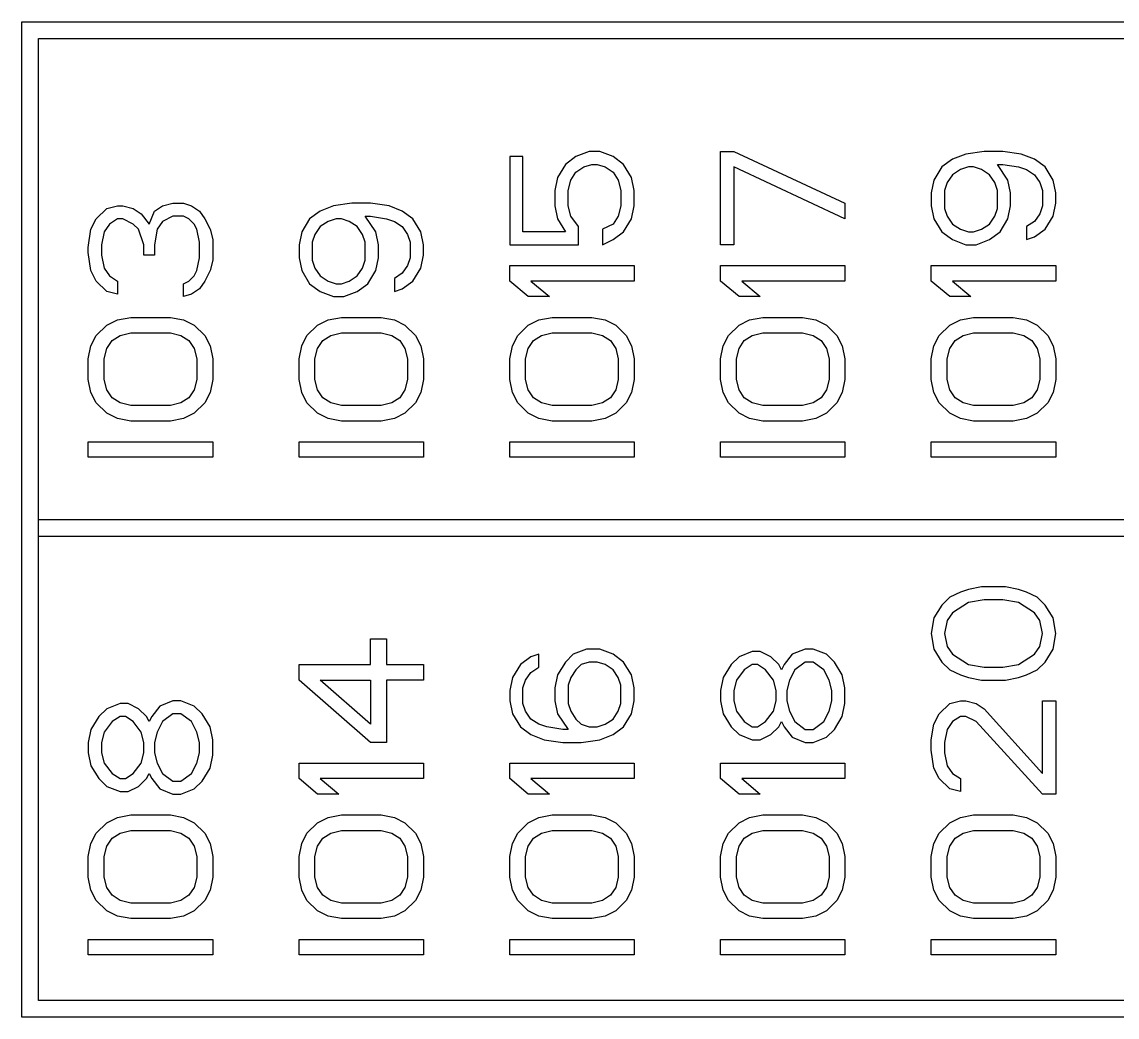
# Model space of a CAD drawing. Header units: millimetres. Extents: x 16785 to 17171, y 29514 to 29787.
# Drawn here: x 16903.43 to 16916.63, y 29698.81 to 29710.81 of the extents above; entities that cross this region are included whole.
import ezdxf

# ---------------------------------------------------------------- set-up
doc = ezdxf.new("R2010")
doc.units = ezdxf.units.MM

msp = doc.modelspace()

# ---------------------------------------------------------------- linework, layer by layer
at = {"color": 4, "linetype": 'Continuous'}
for p, q in [((16903.43, 29698.807), (16903.43, 29710.807)), ((16903.43, 29710.807), (16929.83, 29710.807)), ((16903.63, 29699.007), (16903.63, 29710.607)), ((16903.63, 29710.607), (16929.63, 29710.607)), ((16910.267, 29709.244), (16910.108, 29709.182)), ((16910.395, 29709.244), (16910.267, 29709.244)), ((16910.555, 29709.182), (16910.395, 29709.244)), ((16911.85, 29708.119), (16911.85, 29709.244)), ((16911.85, 29709.244), (16912.009, 29709.244)), ((16912.009, 29709.244), (16913.35, 29708.619)), ((16915.028, 29709.244), (16914.805, 29709.213)), ((16915.252, 29709.244), (16915.028, 29709.244)), ((16915.475, 29709.213), (16915.252, 29709.244)), ((16909.31, 29709.182), (16909.31, 29708.119)), ((16909.469, 29709.182), (16909.31, 29709.182)), ((16909.469, 29708.275), (16909.469, 29709.182)), ((16910.108, 29709.182), (16909.98, 29709.088)), ((16910.682, 29709.088), (16910.555, 29709.182)), ((16914.645, 29709.15), (16914.518, 29709.057)), ((16914.805, 29709.213), (16914.645, 29709.15)), ((16915.635, 29709.15), (16915.475, 29709.213)), ((16915.762, 29709.057), (16915.635, 29709.15)), ((16909.98, 29709.088), (16909.884, 29708.932)), ((16910.044, 29708.9), (16910.108, 29708.994)), ((16910.108, 29708.994), (16910.204, 29709.057)), ((16910.204, 29709.057), (16910.299, 29709.088)), ((16910.299, 29709.088), (16910.363, 29709.088)), ((16910.363, 29709.088), (16910.459, 29709.057)), ((16910.459, 29709.057), (16910.555, 29708.994)), ((16910.555, 29708.994), (16910.618, 29708.9)), ((16910.778, 29708.932), (16910.682, 29709.088)), ((16912.009, 29709.057), (16912.009, 29708.119)), ((16913.35, 29708.432), (16912.009, 29709.057)), ((16914.518, 29709.057), (16914.422, 29708.9)), ((16914.741, 29709.025), (16914.645, 29708.963)), ((16914.837, 29709.057), (16914.741, 29709.025)), ((16914.901, 29709.057), (16914.837, 29709.057)), ((16914.996, 29709.025), (16914.901, 29709.057)), ((16915.092, 29708.963), (16914.996, 29709.025)), ((16915.315, 29708.9), (16915.188, 29709.088)), ((16915.188, 29709.088), (16915.252, 29709.088)), ((16915.252, 29709.088), (16915.443, 29709.057)), ((16915.443, 29709.057), (16915.539, 29709.025)), ((16915.539, 29709.025), (16915.635, 29708.963)), ((16915.858, 29708.9), (16915.762, 29709.057)), ((16909.884, 29708.932), (16909.852, 29708.775)), ((16910.012, 29708.775), (16910.044, 29708.9)), ((16910.618, 29708.9), (16910.65, 29708.775)), ((16910.81, 29708.775), (16910.778, 29708.932)), ((16914.422, 29708.9), (16914.39, 29708.744)), ((16914.581, 29708.869), (16914.549, 29708.775)), ((16914.645, 29708.963), (16914.581, 29708.869)), ((16915.156, 29708.869), (16915.092, 29708.963)), ((16915.188, 29708.775), (16915.156, 29708.869)), ((16915.347, 29708.744), (16915.315, 29708.9)), ((16915.635, 29708.963), (16915.698, 29708.869)), ((16915.698, 29708.869), (16915.73, 29708.775)), ((16915.89, 29708.744), (16915.858, 29708.9)), ((16909.852, 29708.775), (16909.852, 29708.588)), ((16910.012, 29708.588), (16910.012, 29708.775)), ((16910.65, 29708.775), (16910.65, 29708.588)), ((16910.81, 29708.588), (16910.81, 29708.775)), ((16914.39, 29708.744), (16914.39, 29708.588)), ((16914.549, 29708.775), (16914.549, 29708.557)), ((16915.188, 29708.557), (16915.188, 29708.775)), ((16915.347, 29708.588), (16915.347, 29708.744)), ((16915.73, 29708.775), (16915.73, 29708.588)), ((16915.89, 29708.619), (16915.89, 29708.744)), ((16904.453, 29708.557), (16904.581, 29708.588)), ((16904.581, 29708.588), (16904.645, 29708.588)), ((16904.645, 29708.588), (16904.772, 29708.557)), ((16905.028, 29708.525), (16905.124, 29708.588)), ((16905.124, 29708.588), (16905.251, 29708.619)), ((16905.251, 29708.619), (16905.379, 29708.619)), ((16905.379, 29708.619), (16905.475, 29708.588)), ((16905.475, 29708.588), (16905.57, 29708.525)), ((16907.185, 29708.588), (16907.025, 29708.525)), ((16907.408, 29708.619), (16907.185, 29708.588)), ((16907.632, 29708.619), (16907.408, 29708.619)), ((16907.855, 29708.588), (16907.632, 29708.619)), ((16908.015, 29708.525), (16907.855, 29708.588)), ((16909.852, 29708.588), (16909.884, 29708.432)), ((16910.044, 29708.463), (16910.012, 29708.588)), ((16910.65, 29708.588), (16910.618, 29708.463)), ((16910.778, 29708.432), (16910.81, 29708.588)), ((16913.35, 29708.619), (16913.35, 29708.432)), ((16914.39, 29708.588), (16914.422, 29708.432)), ((16915.315, 29708.432), (16915.347, 29708.588)), ((16915.73, 29708.588), (16915.698, 29708.494)), ((16915.858, 29708.463), (16915.89, 29708.619)), ((16904.326, 29708.432), (16904.453, 29708.557)), ((16904.772, 29708.557), (16904.868, 29708.494)), ((16904.868, 29708.494), (16904.964, 29708.369)), ((16904.964, 29708.369), (16905.028, 29708.525)), ((16905.251, 29708.463), (16905.124, 29708.4)), ((16905.379, 29708.463), (16905.251, 29708.463)), ((16905.443, 29708.432), (16905.379, 29708.463)), ((16905.57, 29708.525), (16905.634, 29708.432)), ((16907.025, 29708.525), (16906.898, 29708.432)), ((16907.695, 29708.275), (16907.568, 29708.463)), ((16907.568, 29708.463), (16907.632, 29708.463)), ((16907.632, 29708.463), (16907.823, 29708.432)), ((16908.142, 29708.432), (16908.015, 29708.525)), ((16910.14, 29708.338), (16910.044, 29708.463)), ((16910.618, 29708.463), (16910.555, 29708.369)), ((16914.549, 29708.557), (16914.581, 29708.463)), ((16914.581, 29708.463), (16914.645, 29708.369)), ((16915.092, 29708.369), (16915.156, 29708.463)), ((16915.156, 29708.463), (16915.188, 29708.557)), ((16915.698, 29708.494), (16915.635, 29708.4)), ((16915.762, 29708.307), (16915.858, 29708.463)), ((16904.262, 29708.307), (16904.326, 29708.432)), ((16904.485, 29708.369), (16904.421, 29708.275)), ((16904.581, 29708.432), (16904.485, 29708.369)), ((16904.645, 29708.432), (16904.581, 29708.432)), ((16904.772, 29708.369), (16904.645, 29708.432)), ((16904.836, 29708.307), (16904.772, 29708.369)), ((16905.124, 29708.4), (16905.06, 29708.307)), ((16905.507, 29708.369), (16905.443, 29708.432)), ((16905.538, 29708.307), (16905.507, 29708.369)), ((16905.634, 29708.432), (16905.698, 29708.307)), ((16906.898, 29708.432), (16906.802, 29708.275)), ((16907.025, 29708.338), (16906.961, 29708.244)), ((16907.121, 29708.4), (16907.025, 29708.338)), ((16907.217, 29708.432), (16907.121, 29708.4)), ((16907.281, 29708.432), (16907.217, 29708.432)), ((16907.376, 29708.4), (16907.281, 29708.432)), ((16907.472, 29708.338), (16907.376, 29708.4)), ((16907.536, 29708.244), (16907.472, 29708.338)), ((16907.823, 29708.432), (16907.919, 29708.4)), ((16907.919, 29708.4), (16908.015, 29708.338)), ((16908.015, 29708.338), (16908.078, 29708.244)), ((16908.238, 29708.275), (16908.142, 29708.432)), ((16909.884, 29708.432), (16909.98, 29708.275)), ((16910.14, 29708.119), (16910.14, 29708.338)), ((16910.555, 29708.369), (16910.427, 29708.307)), ((16910.682, 29708.275), (16910.778, 29708.432)), ((16914.422, 29708.432), (16914.518, 29708.275)), ((16914.645, 29708.369), (16914.741, 29708.307)), ((16914.996, 29708.307), (16915.092, 29708.369)), ((16915.22, 29708.275), (16915.315, 29708.432)), ((16915.635, 29708.4), (16915.539, 29708.338)), ((16915.539, 29708.338), (16915.539, 29708.182)), ((16904.23, 29708.088), (16904.262, 29708.307)), ((16904.421, 29708.275), (16904.389, 29708.119)), ((16904.9, 29708.119), (16904.836, 29708.307)), ((16905.06, 29708.307), (16905.028, 29708.119)), ((16905.57, 29708.15), (16905.538, 29708.307)), ((16905.698, 29708.307), (16905.73, 29708.182)), ((16906.802, 29708.275), (16906.77, 29708.119)), ((16906.961, 29708.244), (16906.929, 29708.15)), ((16907.568, 29708.15), (16907.536, 29708.244)), ((16907.727, 29708.119), (16907.695, 29708.275)), ((16908.078, 29708.244), (16908.11, 29708.15)), ((16908.27, 29708.119), (16908.238, 29708.275)), ((16909.98, 29708.275), (16909.469, 29708.275)), ((16910.427, 29708.307), (16910.427, 29708.119)), ((16910.555, 29708.182), (16910.682, 29708.275)), ((16914.518, 29708.275), (16914.645, 29708.182)), ((16914.741, 29708.307), (16914.837, 29708.275)), ((16914.837, 29708.275), (16914.901, 29708.275)), ((16914.901, 29708.275), (16914.996, 29708.307)), ((16915.092, 29708.182), (16915.22, 29708.275)), ((16915.539, 29708.182), (16915.635, 29708.213)), ((16915.635, 29708.213), (16915.762, 29708.307)), ((16904.23, 29708.025), (16904.23, 29708.088)), ((16904.389, 29708.119), (16904.389, 29707.994)), ((16904.9, 29707.994), (16904.9, 29708.119)), ((16905.028, 29708.119), (16905.028, 29707.994)), ((16905.57, 29707.963), (16905.57, 29708.15)), ((16905.73, 29708.182), (16905.73, 29707.932)), ((16906.77, 29708.119), (16906.77, 29707.963)), ((16906.929, 29708.15), (16906.929, 29707.932)), ((16907.568, 29707.932), (16907.568, 29708.15)), ((16907.727, 29707.963), (16907.727, 29708.119)), ((16908.11, 29708.15), (16908.11, 29707.963)), ((16908.27, 29707.994), (16908.27, 29708.119)), ((16909.31, 29708.119), (16910.14, 29708.119)), ((16910.427, 29708.119), (16910.555, 29708.182)), ((16912.009, 29708.119), (16911.85, 29708.119)), ((16914.645, 29708.182), (16914.805, 29708.119)), ((16914.805, 29708.119), (16914.932, 29708.119)), ((16914.932, 29708.119), (16915.092, 29708.182)), ((16904.262, 29707.807), (16904.23, 29708.025)), ((16904.389, 29707.994), (16904.421, 29707.838)), ((16905.028, 29707.994), (16904.9, 29707.994)), ((16905.538, 29707.807), (16905.57, 29707.963)), ((16905.73, 29707.932), (16905.698, 29707.807)), ((16906.77, 29707.963), (16906.802, 29707.807)), ((16906.929, 29707.932), (16906.961, 29707.838)), ((16907.536, 29707.838), (16907.568, 29707.932)), ((16907.695, 29707.807), (16907.727, 29707.963)), ((16908.11, 29707.963), (16908.078, 29707.869)), ((16908.238, 29707.838), (16908.27, 29707.994)), ((16904.326, 29707.682), (16904.262, 29707.807)), ((16904.421, 29707.838), (16904.485, 29707.744)), ((16905.507, 29707.744), (16905.538, 29707.807)), ((16905.698, 29707.807), (16905.634, 29707.682)), ((16906.802, 29707.807), (16906.898, 29707.65)), ((16906.961, 29707.838), (16907.025, 29707.744)), ((16907.472, 29707.744), (16907.536, 29707.838)), ((16907.6, 29707.65), (16907.695, 29707.807)), ((16908.078, 29707.869), (16908.015, 29707.775)), ((16908.142, 29707.682), (16908.238, 29707.838)), ((16909.31, 29707.682), (16909.31, 29707.869)), ((16909.31, 29707.869), (16910.81, 29707.869)), ((16910.81, 29707.869), (16910.81, 29707.682)), ((16911.85, 29707.682), (16911.85, 29707.869)), ((16911.85, 29707.869), (16913.35, 29707.869)), ((16913.35, 29707.869), (16913.35, 29707.682)), ((16914.39, 29707.682), (16914.39, 29707.869)), ((16914.39, 29707.869), (16915.89, 29707.869)), ((16915.89, 29707.869), (16915.89, 29707.682)), ((16904.453, 29707.557), (16904.326, 29707.682)), ((16904.485, 29707.744), (16904.581, 29707.682)), ((16904.581, 29707.682), (16904.581, 29707.525)), ((16905.379, 29707.65), (16905.443, 29707.682)), ((16905.443, 29707.682), (16905.507, 29707.744)), ((16905.634, 29707.682), (16905.57, 29707.588)), ((16907.025, 29707.744), (16907.121, 29707.682)), ((16907.121, 29707.682), (16907.217, 29707.65)), ((16907.281, 29707.65), (16907.376, 29707.682)), ((16907.376, 29707.682), (16907.472, 29707.744)), ((16908.015, 29707.775), (16907.919, 29707.713)), ((16907.919, 29707.713), (16907.919, 29707.557)), ((16908.015, 29707.588), (16908.142, 29707.682)), ((16909.533, 29707.494), (16909.31, 29707.682)), ((16909.565, 29707.682), (16909.789, 29707.494)), ((16910.81, 29707.682), (16909.565, 29707.682)), ((16912.073, 29707.494), (16911.85, 29707.682)), ((16912.105, 29707.682), (16912.329, 29707.494)), ((16913.35, 29707.682), (16912.105, 29707.682)), ((16914.613, 29707.494), (16914.39, 29707.682)), ((16914.645, 29707.682), (16914.869, 29707.494)), ((16915.89, 29707.682), (16914.645, 29707.682)), ((16904.581, 29707.525), (16904.453, 29707.557)), ((16905.379, 29707.494), (16905.379, 29707.65)), ((16905.475, 29707.525), (16905.379, 29707.494)), ((16905.57, 29707.588), (16905.475, 29707.525)), ((16906.898, 29707.65), (16907.025, 29707.557)), ((16907.025, 29707.557), (16907.185, 29707.494)), ((16907.217, 29707.65), (16907.281, 29707.65)), ((16907.312, 29707.494), (16907.472, 29707.557)), ((16907.472, 29707.557), (16907.6, 29707.65)), ((16907.919, 29707.557), (16908.015, 29707.588)), ((16907.185, 29707.494), (16907.312, 29707.494)), ((16909.789, 29707.494), (16909.533, 29707.494)), ((16912.329, 29707.494), (16912.073, 29707.494)), ((16914.869, 29707.494), (16914.613, 29707.494)), ((16904.326, 29707.025), (16904.453, 29707.15)), ((16904.453, 29707.15), (16904.581, 29707.213)), ((16904.581, 29707.213), (16904.741, 29707.244)), ((16904.741, 29707.244), (16905.219, 29707.244)), ((16905.219, 29707.244), (16905.379, 29707.213)), ((16905.379, 29707.213), (16905.507, 29707.15)), ((16905.507, 29707.15), (16905.634, 29707.025)), ((16906.866, 29707.025), (16906.993, 29707.15)), ((16906.993, 29707.15), (16907.121, 29707.213)), ((16907.121, 29707.213), (16907.281, 29707.244)), ((16907.281, 29707.244), (16907.759, 29707.244)), ((16907.759, 29707.244), (16907.919, 29707.213)), ((16907.919, 29707.213), (16908.047, 29707.15)), ((16908.047, 29707.15), (16908.174, 29707.025)), ((16909.406, 29707.025), (16909.533, 29707.15)), ((16909.533, 29707.15), (16909.661, 29707.213)), ((16909.661, 29707.213), (16909.821, 29707.244)), ((16909.821, 29707.244), (16910.299, 29707.244)), ((16910.299, 29707.244), (16910.459, 29707.213)), ((16910.459, 29707.213), (16910.587, 29707.15)), ((16910.587, 29707.15), (16910.714, 29707.025)), ((16911.946, 29707.025), (16912.073, 29707.15)), ((16912.073, 29707.15), (16912.201, 29707.213)), ((16912.201, 29707.213), (16912.361, 29707.244)), ((16912.361, 29707.244), (16912.839, 29707.244)), ((16912.839, 29707.244), (16912.999, 29707.213)), ((16912.999, 29707.213), (16913.127, 29707.15)), ((16913.127, 29707.15), (16913.254, 29707.025)), ((16914.486, 29707.025), (16914.613, 29707.15)), ((16914.613, 29707.15), (16914.741, 29707.213)), ((16914.741, 29707.213), (16914.901, 29707.244)), ((16914.901, 29707.244), (16915.379, 29707.244)), ((16915.379, 29707.244), (16915.539, 29707.213)), ((16915.539, 29707.213), (16915.667, 29707.15)), ((16915.667, 29707.15), (16915.794, 29707.025)), ((16904.262, 29706.9), (16904.326, 29707.025)), ((16904.517, 29706.963), (16904.613, 29707.025)), ((16904.613, 29707.025), (16904.741, 29707.057)), ((16904.741, 29707.057), (16905.219, 29707.057)), ((16905.219, 29707.057), (16905.347, 29707.025)), ((16905.347, 29707.025), (16905.443, 29706.963)), ((16905.634, 29707.025), (16905.698, 29706.9)), ((16906.802, 29706.9), (16906.866, 29707.025)), ((16907.057, 29706.963), (16907.153, 29707.025)), ((16907.153, 29707.025), (16907.281, 29707.057)), ((16907.281, 29707.057), (16907.759, 29707.057)), ((16907.759, 29707.057), (16907.887, 29707.025)), ((16907.887, 29707.025), (16907.983, 29706.963)), ((16908.174, 29707.025), (16908.238, 29706.9)), ((16909.342, 29706.9), (16909.406, 29707.025)), ((16909.597, 29706.963), (16909.693, 29707.025)), ((16909.693, 29707.025), (16909.821, 29707.057)), ((16909.821, 29707.057), (16910.299, 29707.057)), ((16910.299, 29707.057), (16910.427, 29707.025)), ((16910.427, 29707.025), (16910.523, 29706.963)), ((16910.714, 29707.025), (16910.778, 29706.9)), ((16911.882, 29706.9), (16911.946, 29707.025)), ((16912.137, 29706.963), (16912.233, 29707.025)), ((16912.233, 29707.025), (16912.361, 29707.057)), ((16912.361, 29707.057), (16912.839, 29707.057)), ((16912.839, 29707.057), (16912.967, 29707.025)), ((16912.967, 29707.025), (16913.063, 29706.963)), ((16913.254, 29707.025), (16913.318, 29706.9)), ((16914.422, 29706.9), (16914.486, 29707.025)), ((16914.677, 29706.963), (16914.773, 29707.025)), ((16914.773, 29707.025), (16914.901, 29707.057)), ((16914.901, 29707.057), (16915.379, 29707.057)), ((16915.379, 29707.057), (16915.507, 29707.025)), ((16915.507, 29707.025), (16915.603, 29706.963)), ((16915.794, 29707.025), (16915.858, 29706.9)), ((16904.23, 29706.744), (16904.262, 29706.9)), ((16904.421, 29706.744), (16904.453, 29706.869)), ((16904.453, 29706.869), (16904.517, 29706.963)), ((16905.443, 29706.963), (16905.507, 29706.869)), ((16905.507, 29706.869), (16905.538, 29706.744)), ((16905.698, 29706.9), (16905.73, 29706.744)), ((16906.77, 29706.744), (16906.802, 29706.9)), ((16906.961, 29706.744), (16906.993, 29706.869)), ((16906.993, 29706.869), (16907.057, 29706.963)), ((16907.983, 29706.963), (16908.047, 29706.869)), ((16908.047, 29706.869), (16908.078, 29706.744)), ((16908.238, 29706.9), (16908.27, 29706.744)), ((16909.31, 29706.744), (16909.342, 29706.9)), ((16909.501, 29706.744), (16909.533, 29706.869)), ((16909.533, 29706.869), (16909.597, 29706.963)), ((16910.523, 29706.963), (16910.587, 29706.869)), ((16910.587, 29706.869), (16910.618, 29706.744)), ((16910.778, 29706.9), (16910.81, 29706.744)), ((16911.85, 29706.744), (16911.882, 29706.9)), ((16912.041, 29706.744), (16912.073, 29706.869)), ((16912.073, 29706.869), (16912.137, 29706.963)), ((16913.063, 29706.963), (16913.127, 29706.869)), ((16913.127, 29706.869), (16913.158, 29706.744)), ((16913.318, 29706.9), (16913.35, 29706.744)), ((16914.39, 29706.744), (16914.422, 29706.9)), ((16914.581, 29706.744), (16914.613, 29706.869)), ((16914.613, 29706.869), (16914.677, 29706.963)), ((16915.603, 29706.963), (16915.667, 29706.869)), ((16915.667, 29706.869), (16915.698, 29706.744)), ((16915.858, 29706.9), (16915.89, 29706.744)), ((16904.23, 29706.494), (16904.23, 29706.744)), ((16904.421, 29706.494), (16904.421, 29706.744)), ((16905.538, 29706.744), (16905.538, 29706.494)), ((16905.73, 29706.744), (16905.73, 29706.494)), ((16906.77, 29706.494), (16906.77, 29706.744)), ((16906.961, 29706.494), (16906.961, 29706.744)), ((16908.078, 29706.744), (16908.078, 29706.494)), ((16908.27, 29706.744), (16908.27, 29706.494)), ((16909.31, 29706.494), (16909.31, 29706.744)), ((16909.501, 29706.494), (16909.501, 29706.744)), ((16910.618, 29706.744), (16910.618, 29706.494)), ((16910.81, 29706.744), (16910.81, 29706.494)), ((16911.85, 29706.494), (16911.85, 29706.744)), ((16912.041, 29706.494), (16912.041, 29706.744)), ((16913.158, 29706.744), (16913.158, 29706.494)), ((16913.35, 29706.744), (16913.35, 29706.494)), ((16914.39, 29706.494), (16914.39, 29706.744)), ((16914.581, 29706.494), (16914.581, 29706.744)), ((16915.698, 29706.744), (16915.698, 29706.494)), ((16915.89, 29706.744), (16915.89, 29706.494)), ((16904.262, 29706.338), (16904.23, 29706.494)), ((16904.453, 29706.369), (16904.421, 29706.494)), ((16905.538, 29706.494), (16905.507, 29706.369)), ((16905.73, 29706.494), (16905.698, 29706.338)), ((16906.802, 29706.338), (16906.77, 29706.494)), ((16906.993, 29706.369), (16906.961, 29706.494)), ((16908.078, 29706.494), (16908.047, 29706.369)), ((16908.27, 29706.494), (16908.238, 29706.338)), ((16909.342, 29706.338), (16909.31, 29706.494)), ((16909.533, 29706.369), (16909.501, 29706.494)), ((16910.618, 29706.494), (16910.587, 29706.369)), ((16910.81, 29706.494), (16910.778, 29706.338)), ((16911.882, 29706.338), (16911.85, 29706.494)), ((16912.073, 29706.369), (16912.041, 29706.494)), ((16913.158, 29706.494), (16913.127, 29706.369)), ((16913.35, 29706.494), (16913.318, 29706.338)), ((16914.422, 29706.338), (16914.39, 29706.494)), ((16914.613, 29706.369), (16914.581, 29706.494)), ((16915.698, 29706.494), (16915.667, 29706.369)), ((16915.89, 29706.494), (16915.858, 29706.338)), ((16904.326, 29706.213), (16904.262, 29706.338)), ((16904.517, 29706.275), (16904.453, 29706.369)), ((16905.507, 29706.369), (16905.443, 29706.275)), ((16905.698, 29706.338), (16905.634, 29706.213)), ((16906.866, 29706.213), (16906.802, 29706.338)), ((16907.057, 29706.275), (16906.993, 29706.369)), ((16908.047, 29706.369), (16907.983, 29706.275)), ((16908.238, 29706.338), (16908.174, 29706.213)), ((16909.406, 29706.213), (16909.342, 29706.338)), ((16909.597, 29706.275), (16909.533, 29706.369)), ((16910.587, 29706.369), (16910.523, 29706.275)), ((16910.778, 29706.338), (16910.714, 29706.213)), ((16911.946, 29706.213), (16911.882, 29706.338)), ((16912.137, 29706.275), (16912.073, 29706.369)), ((16913.127, 29706.369), (16913.063, 29706.275)), ((16913.318, 29706.338), (16913.254, 29706.213)), ((16914.486, 29706.213), (16914.422, 29706.338)), ((16914.677, 29706.275), (16914.613, 29706.369)), ((16915.667, 29706.369), (16915.603, 29706.275)), ((16915.858, 29706.338), (16915.794, 29706.213)), ((16904.453, 29706.088), (16904.326, 29706.213)), ((16904.613, 29706.213), (16904.517, 29706.275)), ((16904.741, 29706.182), (16904.613, 29706.213)), ((16905.347, 29706.213), (16905.219, 29706.182)), ((16905.443, 29706.275), (16905.347, 29706.213)), ((16905.634, 29706.213), (16905.507, 29706.088)), ((16906.993, 29706.088), (16906.866, 29706.213)), ((16907.153, 29706.213), (16907.057, 29706.275)), ((16907.281, 29706.182), (16907.153, 29706.213)), ((16907.887, 29706.213), (16907.759, 29706.182)), ((16907.983, 29706.275), (16907.887, 29706.213)), ((16908.174, 29706.213), (16908.047, 29706.088)), ((16909.533, 29706.088), (16909.406, 29706.213)), ((16909.693, 29706.213), (16909.597, 29706.275)), ((16909.821, 29706.182), (16909.693, 29706.213)), ((16910.427, 29706.213), (16910.299, 29706.182)), ((16910.523, 29706.275), (16910.427, 29706.213)), ((16910.714, 29706.213), (16910.587, 29706.088)), ((16912.073, 29706.088), (16911.946, 29706.213)), ((16912.233, 29706.213), (16912.137, 29706.275)), ((16912.361, 29706.182), (16912.233, 29706.213)), ((16912.967, 29706.213), (16912.839, 29706.182)), ((16913.063, 29706.275), (16912.967, 29706.213)), ((16913.254, 29706.213), (16913.127, 29706.088)), ((16914.613, 29706.088), (16914.486, 29706.213)), ((16914.773, 29706.213), (16914.677, 29706.275)), ((16914.901, 29706.182), (16914.773, 29706.213)), ((16915.507, 29706.213), (16915.379, 29706.182)), ((16915.603, 29706.275), (16915.507, 29706.213)), ((16915.794, 29706.213), (16915.667, 29706.088)), ((16904.581, 29706.025), (16904.453, 29706.088)), ((16905.219, 29706.182), (16904.741, 29706.182)), ((16905.507, 29706.088), (16905.379, 29706.025)), ((16907.121, 29706.025), (16906.993, 29706.088)), ((16907.759, 29706.182), (16907.281, 29706.182)), ((16908.047, 29706.088), (16907.919, 29706.025)), ((16909.661, 29706.025), (16909.533, 29706.088)), ((16910.299, 29706.182), (16909.821, 29706.182)), ((16910.587, 29706.088), (16910.459, 29706.025)), ((16912.201, 29706.025), (16912.073, 29706.088)), ((16912.839, 29706.182), (16912.361, 29706.182)), ((16913.127, 29706.088), (16912.999, 29706.025)), ((16914.741, 29706.025), (16914.613, 29706.088)), ((16915.379, 29706.182), (16914.901, 29706.182)), ((16915.667, 29706.088), (16915.539, 29706.025)), ((16904.741, 29705.994), (16904.581, 29706.025)), ((16905.219, 29705.994), (16904.741, 29705.994)), ((16905.379, 29706.025), (16905.219, 29705.994)), ((16907.281, 29705.994), (16907.121, 29706.025)), ((16907.759, 29705.994), (16907.281, 29705.994)), ((16907.919, 29706.025), (16907.759, 29705.994)), ((16909.821, 29705.994), (16909.661, 29706.025)), ((16910.299, 29705.994), (16909.821, 29705.994)), ((16910.459, 29706.025), (16910.299, 29705.994)), ((16912.361, 29705.994), (16912.201, 29706.025)), ((16912.839, 29705.994), (16912.361, 29705.994)), ((16912.999, 29706.025), (16912.839, 29705.994)), ((16914.901, 29705.994), (16914.741, 29706.025)), ((16915.379, 29705.994), (16914.901, 29705.994)), ((16915.539, 29706.025), (16915.379, 29705.994)), ((16904.23, 29705.557), (16904.23, 29705.744)), ((16904.23, 29705.744), (16905.73, 29705.744)), ((16905.73, 29705.744), (16905.73, 29705.557)), ((16906.77, 29705.557), (16906.77, 29705.744)), ((16906.77, 29705.744), (16908.27, 29705.744)), ((16908.27, 29705.744), (16908.27, 29705.557)), ((16909.31, 29705.557), (16909.31, 29705.744)), ((16909.31, 29705.744), (16910.81, 29705.744)), ((16910.81, 29705.744), (16910.81, 29705.557)), ((16911.85, 29705.557), (16911.85, 29705.744)), ((16911.85, 29705.744), (16913.35, 29705.744)), ((16913.35, 29705.744), (16913.35, 29705.557)), ((16914.39, 29705.557), (16914.39, 29705.744)), ((16914.39, 29705.744), (16915.89, 29705.744)), ((16915.89, 29705.744), (16915.89, 29705.557)), ((16905.73, 29705.557), (16904.23, 29705.557)), ((16908.27, 29705.557), (16906.77, 29705.557)), ((16910.81, 29705.557), (16909.31, 29705.557)), ((16913.35, 29705.557), (16911.85, 29705.557)), ((16915.89, 29705.557), (16914.39, 29705.557)), ((16903.63, 29704.807), (16929.63, 29704.807)), ((16903.63, 29704.607), (16929.63, 29704.607)), ((16914.837, 29703.963), (16914.741, 29703.932)), ((16914.996, 29703.994), (16914.837, 29703.963)), ((16915.284, 29703.994), (16914.996, 29703.994)), ((16915.443, 29703.963), (16915.284, 29703.994)), ((16915.539, 29703.932), (16915.443, 29703.963)), ((16914.613, 29703.869), (16914.518, 29703.775)), ((16914.741, 29703.932), (16914.613, 29703.869)), ((16915.028, 29703.838), (16914.837, 29703.807)), ((16915.252, 29703.838), (16915.028, 29703.838)), ((16915.443, 29703.807), (16915.252, 29703.838)), ((16915.667, 29703.869), (16915.539, 29703.932)), ((16915.762, 29703.775), (16915.667, 29703.869)), ((16914.518, 29703.775), (16914.422, 29703.619)), ((16914.837, 29703.807), (16914.645, 29703.682)), ((16915.635, 29703.682), (16915.443, 29703.807)), ((16915.858, 29703.619), (16915.762, 29703.775)), ((16914.422, 29703.619), (16914.39, 29703.432)), ((16914.581, 29703.588), (16914.549, 29703.432)), ((16914.645, 29703.682), (16914.581, 29703.588)), ((16915.698, 29703.588), (16915.635, 29703.682)), ((16915.73, 29703.432), (16915.698, 29703.588)), ((16915.89, 29703.432), (16915.858, 29703.619)), ((16907.632, 29703.057), (16907.632, 29703.369)), ((16907.632, 29703.369), (16907.823, 29703.369)), ((16907.823, 29703.369), (16907.823, 29703.057)), ((16914.39, 29703.432), (16914.422, 29703.244)), ((16914.549, 29703.432), (16914.581, 29703.275)), ((16915.698, 29703.275), (16915.73, 29703.432)), ((16915.858, 29703.244), (16915.89, 29703.432)), ((16909.661, 29703.182), (16909.565, 29703.15)), ((16909.661, 29703.025), (16909.661, 29703.182)), ((16910.076, 29703.182), (16909.98, 29703.088)), ((16910.235, 29703.244), (16910.076, 29703.182)), ((16910.395, 29703.244), (16910.235, 29703.244)), ((16910.555, 29703.182), (16910.395, 29703.244)), ((16910.682, 29703.088), (16910.555, 29703.182)), ((16912.233, 29703.213), (16912.073, 29703.15)), ((16912.329, 29703.213), (16912.233, 29703.213)), ((16912.456, 29703.15), (16912.329, 29703.213)), ((16912.712, 29703.182), (16912.616, 29703.057)), ((16912.871, 29703.244), (16912.712, 29703.182)), ((16912.967, 29703.244), (16912.871, 29703.244)), ((16913.127, 29703.182), (16912.967, 29703.244)), ((16913.222, 29703.088), (16913.127, 29703.182)), ((16914.422, 29703.244), (16914.518, 29703.088)), ((16914.581, 29703.275), (16914.645, 29703.182)), ((16914.645, 29703.182), (16914.837, 29703.057)), ((16915.443, 29703.057), (16915.635, 29703.182)), ((16915.635, 29703.182), (16915.698, 29703.275)), ((16915.762, 29703.088), (16915.858, 29703.244)), ((16906.77, 29702.869), (16906.77, 29703.057)), ((16906.77, 29703.057), (16907.632, 29703.057)), ((16907.823, 29703.057), (16908.27, 29703.057)), ((16908.27, 29703.057), (16908.27, 29702.869)), ((16909.438, 29703.057), (16909.342, 29702.9)), ((16909.565, 29703.15), (16909.438, 29703.057)), ((16909.98, 29703.088), (16909.884, 29702.932)), ((16910.172, 29703.057), (16910.108, 29702.994)), ((16910.267, 29703.088), (16910.172, 29703.057)), ((16910.363, 29703.088), (16910.267, 29703.088)), ((16910.459, 29703.057), (16910.363, 29703.088)), ((16910.555, 29702.994), (16910.459, 29703.057)), ((16910.778, 29702.932), (16910.682, 29703.088)), ((16911.978, 29703.057), (16911.882, 29702.9)), ((16912.073, 29703.15), (16911.978, 29703.057)), ((16912.233, 29703.057), (16912.137, 29702.994)), ((16912.297, 29703.057), (16912.233, 29703.057)), ((16912.392, 29702.994), (16912.297, 29703.057)), ((16912.552, 29703.057), (16912.456, 29703.15)), ((16912.584, 29702.994), (16912.552, 29703.057)), ((16912.616, 29703.057), (16912.584, 29702.994)), ((16912.871, 29703.088), (16912.744, 29702.994)), ((16912.967, 29703.088), (16912.871, 29703.088)), ((16913.095, 29702.994), (16912.967, 29703.088)), ((16913.318, 29702.932), (16913.222, 29703.088)), ((16914.518, 29703.088), (16914.613, 29702.994)), ((16914.837, 29703.057), (16915.028, 29703.025)), ((16915.252, 29703.025), (16915.443, 29703.057)), ((16915.667, 29702.994), (16915.762, 29703.088)), ((16909.501, 29702.869), (16909.565, 29702.963)), ((16909.565, 29702.963), (16909.661, 29703.025)), ((16909.884, 29702.932), (16909.852, 29702.775)), ((16910.108, 29702.994), (16910.044, 29702.9)), ((16910.618, 29702.9), (16910.555, 29702.994)), ((16910.81, 29702.775), (16910.778, 29702.932)), ((16912.137, 29702.994), (16912.041, 29702.869)), ((16912.488, 29702.869), (16912.392, 29702.994)), ((16912.744, 29702.994), (16912.68, 29702.869)), ((16913.158, 29702.869), (16913.095, 29702.994)), ((16913.35, 29702.775), (16913.318, 29702.932)), ((16914.613, 29702.994), (16914.741, 29702.932)), ((16914.741, 29702.932), (16914.837, 29702.9)), ((16915.028, 29703.025), (16915.252, 29703.025)), ((16915.443, 29702.9), (16915.539, 29702.932)), ((16915.539, 29702.932), (16915.667, 29702.994)), ((16907.632, 29702.119), (16906.77, 29702.869)), ((16907.632, 29702.338), (16907.025, 29702.869)), ((16907.025, 29702.869), (16907.632, 29702.869)), ((16907.632, 29702.869), (16907.632, 29702.338)), ((16907.823, 29702.869), (16907.823, 29702.119)), ((16908.27, 29702.869), (16907.823, 29702.869)), ((16909.342, 29702.9), (16909.31, 29702.744)), ((16909.469, 29702.775), (16909.501, 29702.869)), ((16909.469, 29702.588), (16909.469, 29702.775)), ((16909.852, 29702.775), (16909.852, 29702.619)), ((16910.044, 29702.9), (16910.012, 29702.807)), ((16910.012, 29702.807), (16910.012, 29702.588)), ((16910.65, 29702.807), (16910.618, 29702.9)), ((16910.65, 29702.588), (16910.65, 29702.807)), ((16910.81, 29702.619), (16910.81, 29702.775)), ((16911.882, 29702.9), (16911.85, 29702.744)), ((16912.041, 29702.869), (16912.009, 29702.744)), ((16912.52, 29702.744), (16912.488, 29702.869)), ((16912.68, 29702.869), (16912.648, 29702.744)), ((16913.19, 29702.744), (16913.158, 29702.869)), ((16913.35, 29702.588), (16913.35, 29702.775)), ((16914.837, 29702.9), (16914.996, 29702.869)), ((16914.996, 29702.869), (16915.284, 29702.869)), ((16915.284, 29702.869), (16915.443, 29702.9)), ((16909.31, 29702.744), (16909.31, 29702.619)), ((16911.85, 29702.744), (16911.85, 29702.619)), ((16912.009, 29702.744), (16912.009, 29702.619)), ((16912.52, 29702.619), (16912.52, 29702.744)), ((16912.648, 29702.744), (16912.648, 29702.619)), ((16913.19, 29702.619), (16913.19, 29702.744)), ((16904.453, 29702.525), (16904.358, 29702.432)), ((16904.613, 29702.588), (16904.453, 29702.525)), ((16904.709, 29702.588), (16904.613, 29702.588)), ((16904.836, 29702.525), (16904.709, 29702.588)), ((16904.932, 29702.432), (16904.836, 29702.525)), ((16905.092, 29702.557), (16904.996, 29702.432)), ((16905.251, 29702.619), (16905.092, 29702.557)), ((16905.347, 29702.619), (16905.251, 29702.619)), ((16905.507, 29702.557), (16905.347, 29702.619)), ((16905.602, 29702.463), (16905.507, 29702.557)), ((16909.31, 29702.619), (16909.342, 29702.463)), ((16909.501, 29702.494), (16909.469, 29702.588)), ((16909.852, 29702.619), (16909.884, 29702.463)), ((16910.012, 29702.588), (16910.044, 29702.494)), ((16910.618, 29702.494), (16910.65, 29702.588)), ((16910.778, 29702.463), (16910.81, 29702.619)), ((16911.85, 29702.619), (16911.882, 29702.463)), ((16912.009, 29702.619), (16912.041, 29702.494)), ((16912.488, 29702.494), (16912.52, 29702.619)), ((16912.648, 29702.619), (16912.68, 29702.494)), ((16913.158, 29702.494), (16913.19, 29702.619)), ((16913.318, 29702.432), (16913.35, 29702.588)), ((16914.486, 29702.463), (16914.613, 29702.588)), ((16914.613, 29702.588), (16914.741, 29702.619)), ((16914.741, 29702.619), (16914.805, 29702.619)), ((16914.805, 29702.619), (16914.932, 29702.588)), ((16914.932, 29702.588), (16915.028, 29702.525)), ((16915.028, 29702.525), (16915.73, 29701.744)), ((16915.73, 29701.744), (16915.73, 29702.619)), ((16915.73, 29702.619), (16915.89, 29702.619)), ((16915.89, 29702.619), (16915.89, 29701.494)), ((16904.358, 29702.432), (16904.262, 29702.275)), ((16904.613, 29702.432), (16904.517, 29702.369)), ((16904.677, 29702.432), (16904.613, 29702.432)), ((16904.772, 29702.369), (16904.677, 29702.432)), ((16904.964, 29702.369), (16904.932, 29702.432)), ((16904.996, 29702.432), (16904.964, 29702.369)), ((16905.251, 29702.463), (16905.124, 29702.369)), ((16905.347, 29702.463), (16905.251, 29702.463)), ((16905.475, 29702.369), (16905.347, 29702.463)), ((16905.698, 29702.307), (16905.602, 29702.463)), ((16909.342, 29702.463), (16909.438, 29702.307)), ((16909.565, 29702.4), (16909.501, 29702.494)), ((16909.661, 29702.338), (16909.565, 29702.4)), ((16909.884, 29702.463), (16910.012, 29702.275)), ((16910.044, 29702.494), (16910.108, 29702.4)), ((16910.108, 29702.4), (16910.172, 29702.338)), ((16910.459, 29702.338), (16910.555, 29702.4)), ((16910.555, 29702.4), (16910.618, 29702.494)), ((16910.682, 29702.307), (16910.778, 29702.463)), ((16911.882, 29702.463), (16911.978, 29702.307)), ((16912.041, 29702.494), (16912.137, 29702.369)), ((16912.392, 29702.369), (16912.488, 29702.494)), ((16912.68, 29702.494), (16912.744, 29702.369)), ((16913.095, 29702.369), (16913.158, 29702.494)), ((16913.222, 29702.275), (16913.318, 29702.432)), ((16914.422, 29702.338), (16914.486, 29702.463)), ((16914.741, 29702.432), (16914.645, 29702.369)), ((16914.805, 29702.432), (16914.741, 29702.432)), ((16914.932, 29702.369), (16914.805, 29702.432)), ((16904.262, 29702.275), (16904.23, 29702.119)), ((16904.421, 29702.244), (16904.389, 29702.119)), ((16904.517, 29702.369), (16904.421, 29702.244)), ((16904.868, 29702.244), (16904.772, 29702.369)), ((16904.9, 29702.119), (16904.868, 29702.244)), ((16905.06, 29702.244), (16905.028, 29702.119)), ((16905.124, 29702.369), (16905.06, 29702.244)), ((16905.538, 29702.244), (16905.475, 29702.369)), ((16905.57, 29702.119), (16905.538, 29702.244)), ((16905.73, 29702.15), (16905.698, 29702.307)), ((16909.438, 29702.307), (16909.565, 29702.213)), ((16909.757, 29702.307), (16909.661, 29702.338)), ((16909.948, 29702.275), (16909.757, 29702.307)), ((16910.012, 29702.275), (16909.948, 29702.275)), ((16910.172, 29702.338), (16910.267, 29702.307)), ((16910.267, 29702.307), (16910.363, 29702.307)), ((16910.363, 29702.307), (16910.459, 29702.338)), ((16910.555, 29702.213), (16910.682, 29702.307)), ((16911.978, 29702.307), (16912.073, 29702.213)), ((16912.137, 29702.369), (16912.233, 29702.307)), ((16912.233, 29702.307), (16912.297, 29702.307)), ((16912.297, 29702.307), (16912.392, 29702.369)), ((16912.456, 29702.213), (16912.552, 29702.307)), ((16912.552, 29702.307), (16912.584, 29702.369)), ((16912.584, 29702.369), (16912.616, 29702.307)), ((16912.616, 29702.307), (16912.712, 29702.182)), ((16912.744, 29702.369), (16912.871, 29702.275)), ((16912.871, 29702.275), (16912.967, 29702.275)), ((16912.967, 29702.275), (16913.095, 29702.369)), ((16913.127, 29702.182), (16913.222, 29702.275)), ((16914.39, 29702.15), (16914.422, 29702.338)), ((16914.581, 29702.275), (16914.549, 29702.119)), ((16914.645, 29702.369), (16914.581, 29702.275)), ((16915.73, 29701.494), (16914.932, 29702.369)), ((16904.23, 29702.119), (16904.23, 29701.994)), ((16904.389, 29702.119), (16904.389, 29701.994)), ((16904.9, 29701.994), (16904.9, 29702.119)), ((16905.028, 29702.119), (16905.028, 29701.994)), ((16905.57, 29701.994), (16905.57, 29702.119)), ((16905.73, 29701.963), (16905.73, 29702.15)), ((16907.823, 29702.119), (16907.632, 29702.119)), ((16909.565, 29702.213), (16909.725, 29702.15)), ((16909.725, 29702.15), (16909.948, 29702.119)), ((16909.948, 29702.119), (16910.172, 29702.119)), ((16910.172, 29702.119), (16910.395, 29702.15)), ((16910.395, 29702.15), (16910.555, 29702.213)), ((16912.073, 29702.213), (16912.233, 29702.15)), ((16912.233, 29702.15), (16912.329, 29702.15)), ((16912.329, 29702.15), (16912.456, 29702.213)), ((16912.712, 29702.182), (16912.871, 29702.119)), ((16912.871, 29702.119), (16912.967, 29702.119)), ((16912.967, 29702.119), (16913.127, 29702.182)), ((16914.39, 29702.025), (16914.39, 29702.15)), ((16914.549, 29702.119), (16914.549, 29701.994)), ((16904.23, 29701.994), (16904.262, 29701.838)), ((16904.389, 29701.994), (16904.421, 29701.869)), ((16904.868, 29701.869), (16904.9, 29701.994)), ((16905.028, 29701.994), (16905.06, 29701.869)), ((16905.538, 29701.869), (16905.57, 29701.994)), ((16914.422, 29701.807), (16914.39, 29702.025)), ((16914.549, 29701.994), (16914.581, 29701.838)), ((16904.421, 29701.869), (16904.517, 29701.744)), ((16904.772, 29701.744), (16904.868, 29701.869)), ((16905.06, 29701.869), (16905.124, 29701.744)), ((16905.475, 29701.744), (16905.538, 29701.869)), ((16905.698, 29701.807), (16905.73, 29701.963)), ((16906.77, 29701.682), (16906.77, 29701.869)), ((16906.77, 29701.869), (16908.27, 29701.869)), ((16908.27, 29701.869), (16908.27, 29701.682)), ((16909.31, 29701.682), (16909.31, 29701.869)), ((16909.31, 29701.869), (16910.81, 29701.869)), ((16910.81, 29701.869), (16910.81, 29701.682)), ((16911.85, 29701.682), (16911.85, 29701.869)), ((16911.85, 29701.869), (16913.35, 29701.869)), ((16913.35, 29701.869), (16913.35, 29701.682)), ((16904.262, 29701.838), (16904.358, 29701.682)), ((16904.517, 29701.744), (16904.613, 29701.682)), ((16904.677, 29701.682), (16904.772, 29701.744)), ((16904.932, 29701.682), (16904.964, 29701.744)), ((16904.964, 29701.744), (16904.996, 29701.682)), ((16905.124, 29701.744), (16905.251, 29701.65)), ((16905.347, 29701.65), (16905.475, 29701.744)), ((16905.602, 29701.65), (16905.698, 29701.807)), ((16914.486, 29701.682), (16914.422, 29701.807)), ((16914.581, 29701.838), (16914.645, 29701.744)), ((16914.645, 29701.744), (16914.741, 29701.682)), ((16904.358, 29701.682), (16904.453, 29701.588)), ((16904.453, 29701.588), (16904.613, 29701.525)), ((16904.613, 29701.682), (16904.677, 29701.682)), ((16904.709, 29701.525), (16904.836, 29701.588)), ((16904.836, 29701.588), (16904.932, 29701.682)), ((16904.996, 29701.682), (16905.092, 29701.557)), ((16905.251, 29701.65), (16905.347, 29701.65)), ((16905.507, 29701.557), (16905.602, 29701.65)), ((16906.993, 29701.494), (16906.77, 29701.682)), ((16907.025, 29701.682), (16907.249, 29701.494)), ((16908.27, 29701.682), (16907.025, 29701.682)), ((16909.533, 29701.494), (16909.31, 29701.682)), ((16909.565, 29701.682), (16909.789, 29701.494)), ((16910.81, 29701.682), (16909.565, 29701.682)), ((16912.073, 29701.494), (16911.85, 29701.682)), ((16912.105, 29701.682), (16912.329, 29701.494)), ((16913.35, 29701.682), (16912.105, 29701.682)), ((16914.613, 29701.557), (16914.486, 29701.682)), ((16914.741, 29701.682), (16914.741, 29701.525)), ((16904.613, 29701.525), (16904.709, 29701.525)), ((16905.092, 29701.557), (16905.251, 29701.494)), ((16905.251, 29701.494), (16905.347, 29701.494)), ((16905.347, 29701.494), (16905.507, 29701.557)), ((16907.249, 29701.494), (16906.993, 29701.494)), ((16909.789, 29701.494), (16909.533, 29701.494)), ((16912.329, 29701.494), (16912.073, 29701.494)), ((16914.741, 29701.525), (16914.613, 29701.557)), ((16915.89, 29701.494), (16915.73, 29701.494)), ((16904.453, 29701.15), (16904.581, 29701.213)), ((16904.581, 29701.213), (16904.741, 29701.244)), ((16904.741, 29701.244), (16905.219, 29701.244)), ((16905.219, 29701.244), (16905.379, 29701.213)), ((16905.379, 29701.213), (16905.507, 29701.15)), ((16906.993, 29701.15), (16907.121, 29701.213)), ((16907.121, 29701.213), (16907.281, 29701.244)), ((16907.281, 29701.244), (16907.759, 29701.244)), ((16907.759, 29701.244), (16907.919, 29701.213)), ((16907.919, 29701.213), (16908.047, 29701.15)), ((16909.533, 29701.15), (16909.661, 29701.213)), ((16909.661, 29701.213), (16909.821, 29701.244)), ((16909.821, 29701.244), (16910.299, 29701.244)), ((16910.299, 29701.244), (16910.459, 29701.213)), ((16910.459, 29701.213), (16910.587, 29701.15)), ((16912.073, 29701.15), (16912.201, 29701.213)), ((16912.201, 29701.213), (16912.361, 29701.244)), ((16912.361, 29701.244), (16912.839, 29701.244)), ((16912.839, 29701.244), (16912.999, 29701.213)), ((16912.999, 29701.213), (16913.127, 29701.15)), ((16914.613, 29701.15), (16914.741, 29701.213)), ((16914.741, 29701.213), (16914.901, 29701.244)), ((16914.901, 29701.244), (16915.379, 29701.244)), ((16915.379, 29701.244), (16915.539, 29701.213)), ((16915.539, 29701.213), (16915.667, 29701.15)), ((16904.326, 29701.025), (16904.453, 29701.15)), ((16904.613, 29701.025), (16904.741, 29701.057)), ((16904.741, 29701.057), (16905.219, 29701.057)), ((16905.219, 29701.057), (16905.347, 29701.025)), ((16905.507, 29701.15), (16905.634, 29701.025)), ((16906.866, 29701.025), (16906.993, 29701.15)), ((16907.153, 29701.025), (16907.281, 29701.057)), ((16907.281, 29701.057), (16907.759, 29701.057)), ((16907.759, 29701.057), (16907.887, 29701.025)), ((16908.047, 29701.15), (16908.174, 29701.025)), ((16909.406, 29701.025), (16909.533, 29701.15)), ((16909.693, 29701.025), (16909.821, 29701.057)), ((16909.821, 29701.057), (16910.299, 29701.057)), ((16910.299, 29701.057), (16910.427, 29701.025)), ((16910.587, 29701.15), (16910.714, 29701.025)), ((16911.946, 29701.025), (16912.073, 29701.15)), ((16912.233, 29701.025), (16912.361, 29701.057)), ((16912.361, 29701.057), (16912.839, 29701.057)), ((16912.839, 29701.057), (16912.967, 29701.025)), ((16913.127, 29701.15), (16913.254, 29701.025)), ((16914.486, 29701.025), (16914.613, 29701.15)), ((16914.773, 29701.025), (16914.901, 29701.057)), ((16914.901, 29701.057), (16915.379, 29701.057)), ((16915.379, 29701.057), (16915.507, 29701.025)), ((16915.667, 29701.15), (16915.794, 29701.025)), ((16904.262, 29700.9), (16904.326, 29701.025)), ((16904.453, 29700.869), (16904.517, 29700.963)), ((16904.517, 29700.963), (16904.613, 29701.025)), ((16905.347, 29701.025), (16905.443, 29700.963)), ((16905.443, 29700.963), (16905.507, 29700.869)), ((16905.634, 29701.025), (16905.698, 29700.9)), ((16906.802, 29700.9), (16906.866, 29701.025)), ((16906.993, 29700.869), (16907.057, 29700.963)), ((16907.057, 29700.963), (16907.153, 29701.025)), ((16907.887, 29701.025), (16907.983, 29700.963)), ((16907.983, 29700.963), (16908.047, 29700.869)), ((16908.174, 29701.025), (16908.238, 29700.9)), ((16909.342, 29700.9), (16909.406, 29701.025)), ((16909.533, 29700.869), (16909.597, 29700.963)), ((16909.597, 29700.963), (16909.693, 29701.025)), ((16910.427, 29701.025), (16910.523, 29700.963)), ((16910.523, 29700.963), (16910.587, 29700.869)), ((16910.714, 29701.025), (16910.778, 29700.9)), ((16911.882, 29700.9), (16911.946, 29701.025)), ((16912.073, 29700.869), (16912.137, 29700.963)), ((16912.137, 29700.963), (16912.233, 29701.025)), ((16912.967, 29701.025), (16913.063, 29700.963)), ((16913.063, 29700.963), (16913.127, 29700.869)), ((16913.254, 29701.025), (16913.318, 29700.9)), ((16914.422, 29700.9), (16914.486, 29701.025)), ((16914.613, 29700.869), (16914.677, 29700.963)), ((16914.677, 29700.963), (16914.773, 29701.025)), ((16915.507, 29701.025), (16915.603, 29700.963)), ((16915.603, 29700.963), (16915.667, 29700.869)), ((16915.794, 29701.025), (16915.858, 29700.9)), ((16904.23, 29700.744), (16904.262, 29700.9)), ((16904.421, 29700.744), (16904.453, 29700.869)), ((16905.507, 29700.869), (16905.538, 29700.744)), ((16905.698, 29700.9), (16905.73, 29700.744)), ((16906.77, 29700.744), (16906.802, 29700.9)), ((16906.961, 29700.744), (16906.993, 29700.869)), ((16908.047, 29700.869), (16908.078, 29700.744)), ((16908.238, 29700.9), (16908.27, 29700.744)), ((16909.31, 29700.744), (16909.342, 29700.9)), ((16909.501, 29700.744), (16909.533, 29700.869)), ((16910.587, 29700.869), (16910.618, 29700.744)), ((16910.778, 29700.9), (16910.81, 29700.744)), ((16911.85, 29700.744), (16911.882, 29700.9)), ((16912.041, 29700.744), (16912.073, 29700.869)), ((16913.127, 29700.869), (16913.158, 29700.744)), ((16913.318, 29700.9), (16913.35, 29700.744)), ((16914.39, 29700.744), (16914.422, 29700.9)), ((16914.581, 29700.744), (16914.613, 29700.869)), ((16915.667, 29700.869), (16915.698, 29700.744)), ((16915.858, 29700.9), (16915.89, 29700.744)), ((16904.23, 29700.494), (16904.23, 29700.744)), ((16904.421, 29700.494), (16904.421, 29700.744)), ((16905.538, 29700.744), (16905.538, 29700.494)), ((16905.73, 29700.744), (16905.73, 29700.494)), ((16906.77, 29700.494), (16906.77, 29700.744)), ((16906.961, 29700.494), (16906.961, 29700.744)), ((16908.078, 29700.744), (16908.078, 29700.494)), ((16908.27, 29700.744), (16908.27, 29700.494)), ((16909.31, 29700.494), (16909.31, 29700.744)), ((16909.501, 29700.494), (16909.501, 29700.744)), ((16910.618, 29700.744), (16910.618, 29700.494)), ((16910.81, 29700.744), (16910.81, 29700.494)), ((16911.85, 29700.494), (16911.85, 29700.744)), ((16912.041, 29700.494), (16912.041, 29700.744)), ((16913.158, 29700.744), (16913.158, 29700.494)), ((16913.35, 29700.744), (16913.35, 29700.494)), ((16914.39, 29700.494), (16914.39, 29700.744)), ((16914.581, 29700.494), (16914.581, 29700.744)), ((16915.698, 29700.744), (16915.698, 29700.494)), ((16915.89, 29700.744), (16915.89, 29700.494)), ((16904.262, 29700.338), (16904.23, 29700.494)), ((16904.453, 29700.369), (16904.421, 29700.494)), ((16905.538, 29700.494), (16905.507, 29700.369)), ((16905.73, 29700.494), (16905.698, 29700.338)), ((16906.802, 29700.338), (16906.77, 29700.494)), ((16906.993, 29700.369), (16906.961, 29700.494)), ((16908.078, 29700.494), (16908.047, 29700.369)), ((16908.27, 29700.494), (16908.238, 29700.338)), ((16909.342, 29700.338), (16909.31, 29700.494)), ((16909.533, 29700.369), (16909.501, 29700.494)), ((16910.618, 29700.494), (16910.587, 29700.369)), ((16910.81, 29700.494), (16910.778, 29700.338)), ((16911.882, 29700.338), (16911.85, 29700.494)), ((16912.073, 29700.369), (16912.041, 29700.494)), ((16913.158, 29700.494), (16913.127, 29700.369)), ((16913.35, 29700.494), (16913.318, 29700.338)), ((16914.422, 29700.338), (16914.39, 29700.494)), ((16914.613, 29700.369), (16914.581, 29700.494)), ((16915.698, 29700.494), (16915.667, 29700.369)), ((16915.89, 29700.494), (16915.858, 29700.338)), ((16904.326, 29700.213), (16904.262, 29700.338)), ((16904.517, 29700.275), (16904.453, 29700.369)), ((16904.613, 29700.213), (16904.517, 29700.275)), ((16905.443, 29700.275), (16905.347, 29700.213)), ((16905.507, 29700.369), (16905.443, 29700.275)), ((16905.698, 29700.338), (16905.634, 29700.213)), ((16906.866, 29700.213), (16906.802, 29700.338)), ((16907.057, 29700.275), (16906.993, 29700.369)), ((16907.153, 29700.213), (16907.057, 29700.275)), ((16907.983, 29700.275), (16907.887, 29700.213)), ((16908.047, 29700.369), (16907.983, 29700.275)), ((16908.238, 29700.338), (16908.174, 29700.213)), ((16909.406, 29700.213), (16909.342, 29700.338)), ((16909.597, 29700.275), (16909.533, 29700.369)), ((16909.693, 29700.213), (16909.597, 29700.275)), ((16910.523, 29700.275), (16910.427, 29700.213)), ((16910.587, 29700.369), (16910.523, 29700.275)), ((16910.778, 29700.338), (16910.714, 29700.213)), ((16911.946, 29700.213), (16911.882, 29700.338)), ((16912.137, 29700.275), (16912.073, 29700.369)), ((16912.233, 29700.213), (16912.137, 29700.275)), ((16913.063, 29700.275), (16912.967, 29700.213)), ((16913.127, 29700.369), (16913.063, 29700.275)), ((16913.318, 29700.338), (16913.254, 29700.213)), ((16914.486, 29700.213), (16914.422, 29700.338)), ((16914.677, 29700.275), (16914.613, 29700.369)), ((16914.773, 29700.213), (16914.677, 29700.275)), ((16915.603, 29700.275), (16915.507, 29700.213)), ((16915.667, 29700.369), (16915.603, 29700.275)), ((16915.858, 29700.338), (16915.794, 29700.213)), ((16904.453, 29700.088), (16904.326, 29700.213)), ((16904.741, 29700.182), (16904.613, 29700.213)), ((16905.219, 29700.182), (16904.741, 29700.182)), ((16905.347, 29700.213), (16905.219, 29700.182)), ((16905.634, 29700.213), (16905.507, 29700.088)), ((16906.993, 29700.088), (16906.866, 29700.213)), ((16907.281, 29700.182), (16907.153, 29700.213)), ((16907.759, 29700.182), (16907.281, 29700.182)), ((16907.887, 29700.213), (16907.759, 29700.182)), ((16908.174, 29700.213), (16908.047, 29700.088)), ((16909.533, 29700.088), (16909.406, 29700.213)), ((16909.821, 29700.182), (16909.693, 29700.213)), ((16910.299, 29700.182), (16909.821, 29700.182)), ((16910.427, 29700.213), (16910.299, 29700.182)), ((16910.714, 29700.213), (16910.587, 29700.088)), ((16912.073, 29700.088), (16911.946, 29700.213)), ((16912.361, 29700.182), (16912.233, 29700.213)), ((16912.839, 29700.182), (16912.361, 29700.182)), ((16912.967, 29700.213), (16912.839, 29700.182)), ((16913.254, 29700.213), (16913.127, 29700.088)), ((16914.613, 29700.088), (16914.486, 29700.213)), ((16914.901, 29700.182), (16914.773, 29700.213)), ((16915.379, 29700.182), (16914.901, 29700.182)), ((16915.507, 29700.213), (16915.379, 29700.182)), ((16915.794, 29700.213), (16915.667, 29700.088)), ((16904.581, 29700.025), (16904.453, 29700.088)), ((16904.741, 29699.994), (16904.581, 29700.025)), ((16905.379, 29700.025), (16905.219, 29699.994)), ((16905.507, 29700.088), (16905.379, 29700.025)), ((16907.121, 29700.025), (16906.993, 29700.088)), ((16907.281, 29699.994), (16907.121, 29700.025)), ((16907.919, 29700.025), (16907.759, 29699.994)), ((16908.047, 29700.088), (16907.919, 29700.025)), ((16909.661, 29700.025), (16909.533, 29700.088)), ((16909.821, 29699.994), (16909.661, 29700.025)), ((16910.459, 29700.025), (16910.299, 29699.994)), ((16910.587, 29700.088), (16910.459, 29700.025)), ((16912.201, 29700.025), (16912.073, 29700.088)), ((16912.361, 29699.994), (16912.201, 29700.025)), ((16912.999, 29700.025), (16912.839, 29699.994)), ((16913.127, 29700.088), (16912.999, 29700.025)), ((16914.741, 29700.025), (16914.613, 29700.088)), ((16914.901, 29699.994), (16914.741, 29700.025)), ((16915.539, 29700.025), (16915.379, 29699.994)), ((16915.667, 29700.088), (16915.539, 29700.025)), ((16905.219, 29699.994), (16904.741, 29699.994)), ((16907.759, 29699.994), (16907.281, 29699.994)), ((16910.299, 29699.994), (16909.821, 29699.994)), ((16912.839, 29699.994), (16912.361, 29699.994)), ((16915.379, 29699.994), (16914.901, 29699.994)), ((16904.23, 29699.557), (16904.23, 29699.744)), ((16904.23, 29699.744), (16905.73, 29699.744)), ((16905.73, 29699.744), (16905.73, 29699.557)), ((16906.77, 29699.557), (16906.77, 29699.744)), ((16906.77, 29699.744), (16908.27, 29699.744)), ((16908.27, 29699.744), (16908.27, 29699.557)), ((16909.31, 29699.557), (16909.31, 29699.744)), ((16909.31, 29699.744), (16910.81, 29699.744)), ((16910.81, 29699.744), (16910.81, 29699.557)), ((16911.85, 29699.557), (16911.85, 29699.744)), ((16911.85, 29699.744), (16913.35, 29699.744)), ((16913.35, 29699.744), (16913.35, 29699.557)), ((16914.39, 29699.557), (16914.39, 29699.744)), ((16914.39, 29699.744), (16915.89, 29699.744)), ((16915.89, 29699.744), (16915.89, 29699.557)), ((16905.73, 29699.557), (16904.23, 29699.557)), ((16908.27, 29699.557), (16906.77, 29699.557)), ((16910.81, 29699.557), (16909.31, 29699.557)), ((16913.35, 29699.557), (16911.85, 29699.557)), ((16915.89, 29699.557), (16914.39, 29699.557)), ((16929.63, 29699.007), (16903.63, 29699.007)), ((16929.83, 29698.807), (16903.43, 29698.807))]:
    msp.add_line(p, q, dxfattribs=at)

doc.saveas('drawing.dxf')
